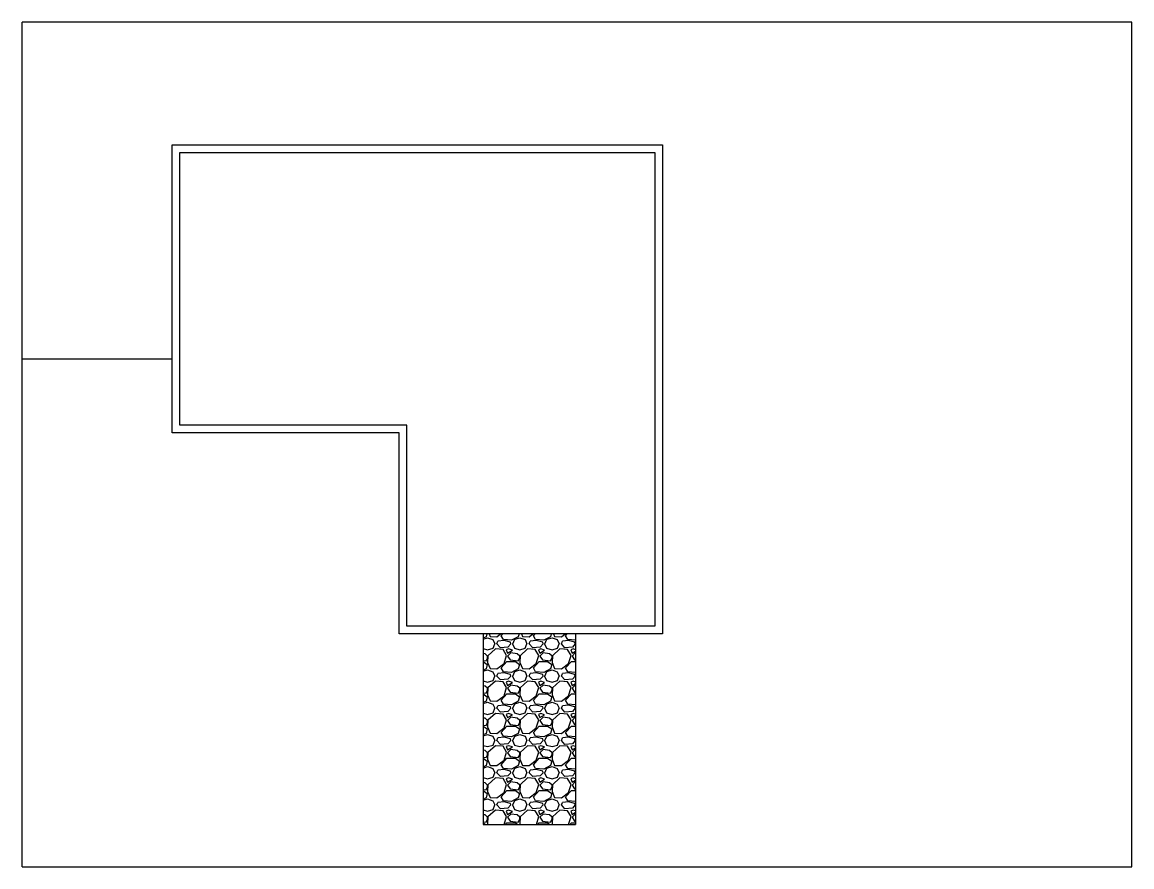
# Model space of a CAD drawing. Header units: millimetres. Extents: x -1237 to 16253, y -5035 to 8276.
import ezdxf

# ---------------------------------------------------------------- set-up
doc = ezdxf.new("R2010")
doc.units = ezdxf.units.MM

msp = doc.modelspace()

# ---------------------------------------------------------------- hatches: boundary and pattern name
h = msp.add_hatch()
h.set_pattern_fill('GRAVEL', color=256, scale=20)
h.paths.add_polyline_path([(7484, -1364), (6030, -1364), (6030, -4366), (7484, -4366)])

# ---------------------------------------------------------------- linework, layer by layer
for p, q in [((-1237, -5035), (-1237, 8276)), ((16253, 8276), (-1237, 8276)), ((16253, -5035), (16253, 8276)), ((1128, 1806), (1128, 6344)), ((1128, 6344), (8856, 6344)), ((8856, 6344), (8856, -1364)), ((1248, 1926), (1248, 6224)), ((1248, 6224), (8736, 6224)), ((8736, 6224), (8736, -1244)), ((-1237, 2973), (1128, 2973)), ((4824, 1926), (1248, 1926)), ((4824, -1244), (4824, 1926)), ((4704, 1806), (1128, 1806)), ((4704, -1364), (4704, 1806)), ((8856, -1364), (4704, -1364)), ((8736, -1244), (4824, -1244)), ((6030, -1364), (6030, -4366)), ((7484, -1364), (7484, -4366)), ((6030, -4366), (7484, -4366)), ((-1237, -5035), (16253, -5035))]:
    msp.add_line(p, q)

doc.saveas('drawing.dxf')
